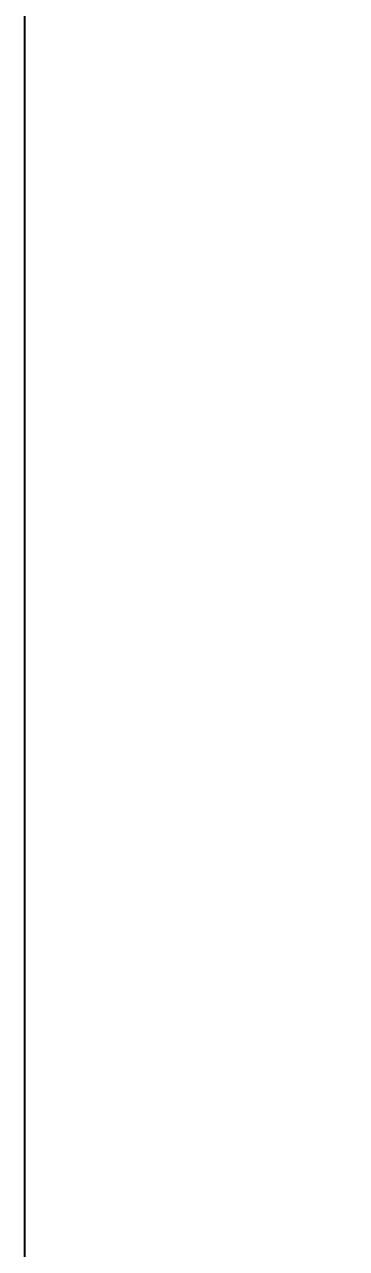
# Model space of a CAD drawing. Header units: millimetres. Extents: x 1236 to 1656, y -100 to 494.
# Drawn here: x 1378.3 to 1380.64, y 370.88 to 379.76 of the extents above; entities that cross this region are included whole.
import ezdxf

# ---------------------------------------------------------------- set-up
doc = ezdxf.new("R2010")
doc.units = ezdxf.units.MM
doc.header["$LTSCALE"] = 0.1
doc.layers.add('DIM', color=3, linetype='Continuous')
doc.styles.get("Standard").update_dxf_attribs({"font": 'arial.ttf'})
doc.dimstyles.new('ISO-25', dxfattribs={"dimtxt": 2.5, "dimasz": 2.5, "dimexe": 1.25, "dimexo": 0.625, "dimtad": 1, "dimlfac": 5, "dimtxsty": 'Standard', "dimcen": 2.5, "dimadec": 0, "dimazin": 0, "dimtfac": 1, "dimtmove": 0, "dimatfit": 3, "dimfxl": 0, "dimarcsym": 0})

# ---------------------------------------------------------------- blocks, each defined once
blk = doc.blocks.new('*D55')
at = {"layer": 'Defpoints', "color": 0}
for p in [(1380.1973, 411.5298), (1432.6691, -43.8302), (1441.94, -43.8302)]:
    blk.add_point(p, dxfattribs=at)
at = {"layer": 'DIM', "color": 0, "lineweight": -2}
for p, q in [((1380.8223, 411.5298), (1443.19, 411.5298)), ((1441.94, 409.0298), (1441.94, -41.3302)), ((1433.2941, -43.8302), (1443.19, -43.8302))]:
    blk.add_line(p, q, dxfattribs=at)
at = {"layer": 'DIM', "color": 0}
for points in [[(1441.5233, 409.0298), (1442.3566, 409.0298), (1441.94, 411.5298)], [(1441.5233, -41.3302), (1442.3566, -41.3302), (1441.94, -43.8302)]]:
    blk.add_solid(points, dxfattribs=at)
at = {"layer": 'DIM', "color": 0, "insert": (1439.6762, 183.8498), "char_height": 2.5, "attachment_point": 5, "rotation": 90}
blk.add_mtext('(2280)', dxfattribs=at)

msp = doc.modelspace()

# ---------------------------------------------------------------- linework, layer by layer
msp.add_line((1378.2973, 390.6126), (1378.2973, 345.8284))

# ---------------------------------------------------------------- dimensions: what is measured, and where the dimension line sits
at = {"layer": 'DIM'}
dim = msp.add_linear_dim(base=(1441.94, -43.8302), p1=(1380.1973, 411.5298), p2=(1432.6691, -43.8302), angle=90, text='(2280)', dimstyle='ISO-25', dxfattribs=at)
dim.commit()
dim.dimension.update_dxf_attribs({"geometry": '*D55', "text_midpoint": (1439.6762, 183.8498)})

doc.saveas('drawing.dxf')
